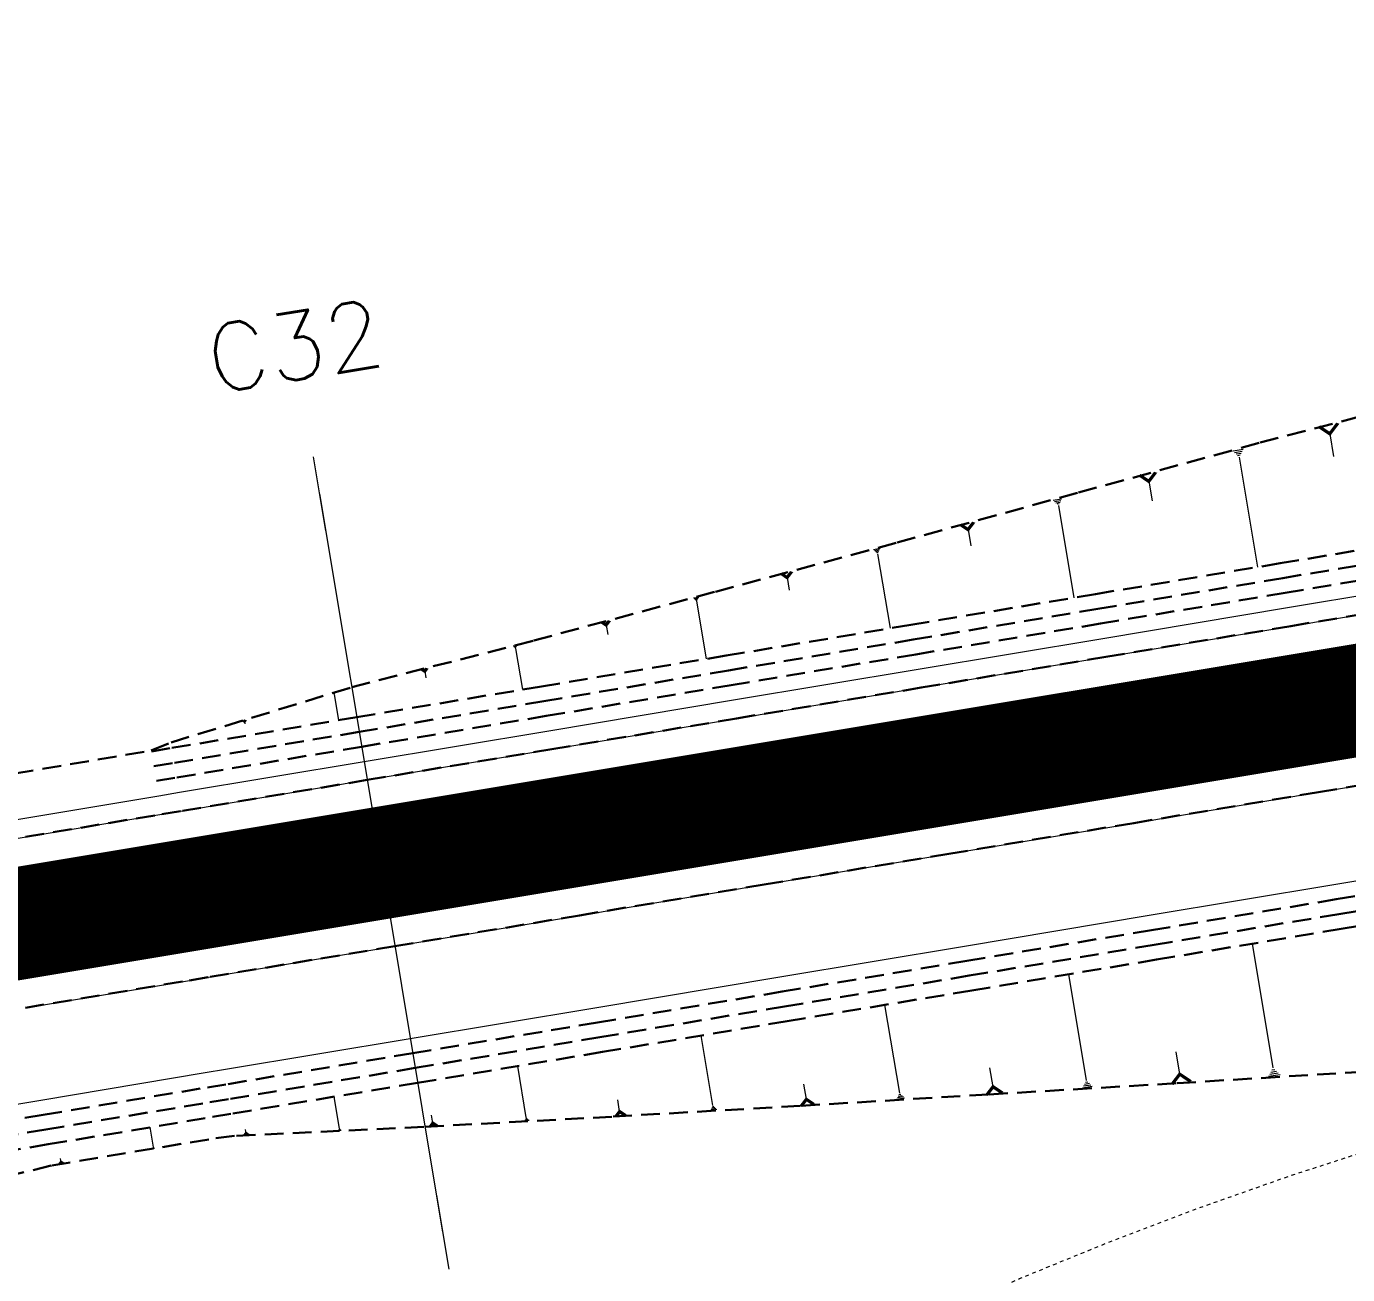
# Model space of a CAD drawing. Header units: metres. Extents: x 544752 to 548977, y 1840603 to 1844608.
# Drawn here: x 548255.74 to 548291.02, y 1841714.49 to 1841747.83 of the extents above; entities that cross this region are included whole.
import ezdxf

# ---------------------------------------------------------------- set-up
doc = ezdxf.new("R2010")
doc.units = ezdxf.units.M
doc.header["$MEASUREMENT"] = 0
for name, pattern in [('ACAD_ISO02W100', [15, 12, -3]), ('Anordnung Grundriss$0$GESTRICHELT', [0.75, 0.5, -0.25]), ('HIDDEN', [0.375, 0.25, -0.125])]:
    doc.linetypes.add(name, pattern=pattern)
doc.layers.add('C-ROAD', color=7, linetype='Continuous')
for name, color, linetype, lineweight in [('C-ROAD-CORR', 5, 'Continuous', 0), ('C-ROAD-SAMP', 150, 'HIDDEN', 0), ('C-ROAD-SAMP-TEXT', 11, 'Continuous', 0), ('C-TOPO-FEAT', 94, 'Continuous', 5), ('Đường', 5, 'ACAD_ISO02W100', 5)]:
    doc.layers.add(name, color=color, linetype=linetype, lineweight=lineweight)

# ---------------------------------------------------------------- blocks, each defined once
blk = doc.blocks.new('TB')
at = {"layer": 'Defpoints', "color": 5, "linetype": 'Anordnung Grundriss$0$GESTRICHELT', "lineweight": 5, "ltscale": 0.2}
blk.add_circle((-0.4049538253086098, -1.769394799566726e-07), 105.7280000291212, dxfattribs=at)

msp = doc.modelspace()

# ---------------------------------------------------------------- linework, layer by layer
at = {"layer": 'C-ROAD-CORR', "color": 160, "linetype": 'Continuous'}
for p, q in [((548290.5400962334, 1841736.949407408, 509.6153900310882), (548290.6414437302, 1841736.341520377, 508.9991125315221)), ((548288.2250703233, 1841736.526427479, 509.3548423720463), (548287.9569816366, 1841736.481731482, 509.3548423720463)), ((548288.1990085705, 1841736.476159032, 509.3095442005932), (548287.9979420553, 1841736.442637034, 509.3095442005932)), ((548288.1729468176, 1841736.425890584, 509.2642460291401), (548288.0389024742, 1841736.403542586, 509.2642460291401)), ((548288.1468850648, 1841736.375622137, 509.218947857687), (548288.079862893, 1841736.364448138, 509.218947857687)), ((548288.1208233119, 1841736.325353689, 509.1736496862339), (548288.6103240324, 1841733.389305457, 506.1970761225795)), ((548285.7074783978, 1841735.679846789, 508.7099821351956), (548285.7943089379, 1841735.159033145, 508.1819798679747)), ((548283.381580349, 1841735.203012126, 508.3983096404797), (548283.1566946816, 1841735.165518977, 508.3983096404797)), ((548283.3597184989, 1841735.160844538, 508.360311358452), (548283.1910542484, 1841735.132724676, 508.360311358452)), ((548283.3378566488, 1841735.11867695, 508.3223130764242), (548283.225413815, 1841735.099930375, 508.3223130764242)), ((548283.3159947987, 1841735.076509362, 508.2843147943964), (548283.2597733818, 1841735.067136074, 508.2843147943964)), ((548283.2941329485, 1841735.034341773, 508.2463165123686), (548283.7047496651, 1841732.571443488, 505.7494236328884)), ((548280.8807857742, 1841734.38884284, 507.7826571086666), (548280.9523973545, 1841733.95931323, 507.3471988393136)), ((548278.5375511516, 1841733.881950917, 507.4441653096411), (548278.3556638334, 1841733.851626493, 507.4441653096411)), ((548278.5198693075, 1841733.847845811, 507.4134323345633), (548278.383453819, 1841733.825102492, 507.4134323345633)), ((548278.5021874635, 1841733.813740705, 507.3826993594856), (548278.4112438045, 1841733.798578493, 507.3826993594856)), ((548278.4845056195, 1841733.779635599, 507.3519663844078), (548278.4390337899, 1841733.772054492, 507.3519663844078)), ((548278.4668237754, 1841733.745530493, 507.3212334093301), (548278.798930193, 1841731.753540656, 505.3017487764318)), ((548276.0507552332, 1841733.109709941, 506.8674697958972), (548276.1075367843, 1841732.76913154, 506.5221905001402)), ((548273.6891542565, 1841732.579968948, 506.5093776800464), (548273.5486065672, 1841732.556536705, 506.5093776800464)), ((548273.6754911692, 1841732.553615303, 506.4856297427539), (548273.5700804022, 1841732.53604112, 506.4856297427539)), ((548273.6618280818, 1841732.527261657, 506.4618818054615), (548273.5915542373, 1841732.515545536, 506.4618818054615)), ((548273.6481649945, 1841732.500908012, 506.438133868169), (548273.6130280723, 1841732.495049951, 506.438133868169)), ((548273.6345019073, 1841732.474554367, 506.4143859308766), (548273.8911266681, 1841730.93530704, 504.8538928675461)), ((548271.2175781421, 1841731.841811486, 505.9637683541436), (548271.2598976733, 1841731.587976957, 505.706430228809)), ((548268.8381574516, 1841731.28967256, 505.5864399279018), (548268.7379345148, 1841731.272963298, 505.5864399279018)), ((548268.8284144616, 1841731.270880079, 505.5695055475918), (548268.753247259, 1841731.258348133, 505.5695055475918)), ((548268.8186714716, 1841731.252087599, 505.5525711672818), (548268.7685600031, 1841731.243732968, 505.5525711672818)), ((548268.8089284815, 1841731.233295118, 505.5356367869718), (548268.7838727473, 1841731.229117803, 505.5356367869718)), ((548268.7991854915, 1841731.214502638, 505.5187024066619), (548268.98218165, 1841730.116883114, 504.4059327930336)), ((548266.3751477151, 1841730.608077509, 505.0949721226597), (548266.4041227135, 1841730.434284112, 504.9187799109976)), ((548263.981218596, 1841730.028292841, 504.6927885229227), (548263.9188159013, 1841730.017889006, 504.6927885229227)), ((548263.9751522319, 1841730.016591913, 504.6822445197701), (548263.9283502108, 1841730.008789036, 504.6822445197701)), ((548263.9690858676, 1841730.004890984, 504.6717005166174), (548263.9378845204, 1841729.999689066, 504.6717005166174)), ((548263.9630195035, 1841729.993190055, 504.6611565134647), (548263.9474188299, 1841729.990589096, 504.6611565134647)), ((548263.9569531394, 1841729.981489127, 504.650612510312), (548264.0708936579, 1841729.298068564, 503.957758913141)), ((548261.5622692892, 1841729.273771799, 504.1232486520818), (548261.5745980844, 1841729.199823108, 504.0482792712523)), ((548259.1834207602, 1841728.530875409, 503.5592836981275), (548259.1794303608, 1841728.530210126, 503.5592836981275)), ((548259.1830328407, 1841728.530127182, 503.5586094518662), (548259.1800400412, 1841728.52962822, 503.5586094518662)), ((548259.1826449214, 1841728.529378955, 503.557935205605), (548259.1806497215, 1841728.529046314, 503.557935205605)), ((548259.1822570019, 1841728.528630729, 503.5572609593437), (548259.181259402, 1841728.528464408, 503.5572609593437)), ((548259.1818690824, 1841728.527882502, 503.5565867130824), (548259.1891551167, 1841728.484180527, 503.5122815340687)), ((548289.026345669, 1841720.01477397, 509.3168924669745), (548288.4736493428, 1841723.329872403, 505.9560367943941)), ((548284.0415742389, 1841719.675949052, 508.3837602063963), (548283.5687253426, 1841722.512118864, 505.5084436531976)), ((548279.0566631297, 1841719.339773745, 507.4480182582997), (548278.6640952396, 1841721.694414324, 505.0608773312387)), ((548274.071535285, 1841719.00785888, 506.5080820531928), (548273.7599453577, 1841720.876789848, 504.6133548313022)), ((548286.5340332381, 1841719.843969109, 508.8516977287072), (548286.4350592134, 1841720.437619941, 508.2498529250597)), ((548269.0857339742, 1841718.689692529, 505.5546174814158), (548268.8573703988, 1841720.059427943, 504.1659760491324)), ((548281.5491085068, 1841719.508056926, 507.9156966839158), (548281.4656315349, 1841720.00875571, 507.4080869152007)), ((548288.9086401418, 1841719.787741117, 509.5214775218664), (548289.21133966, 1841719.838207465, 509.5214775218664)), ((548288.9380665236, 1841719.84449933, 509.4703312581434), (548289.1650911622, 1841719.882349091, 509.4703312581434)), ((548288.9674929053, 1841719.901257543, 509.4191849944204), (548289.1188426645, 1841719.926490718, 509.4191849944204)), ((548288.9969192871, 1841719.958015757, 509.3680387306975), (548289.0725941667, 1841719.970632344, 509.3680387306975)), ((548276.5642189389, 1841719.171467774, 506.980362275793), (548276.49621765, 1841719.579342687, 506.5668575957025)), ((548283.9408734998, 1841719.481715386, 508.5587890836207), (548284.1998423518, 1841719.524890916, 508.5587890836207)), ((548283.9660486846, 1841719.530273803, 508.5150318643146), (548284.1602753237, 1841719.56265545, 508.5150318643146)), ((548283.9912238694, 1841719.578832219, 508.4712746450085), (548284.1207082954, 1841719.600419984, 508.4712746450085)), ((548284.0163990541, 1841719.627390636, 508.4275174257024), (548284.0811412672, 1841719.638184518, 508.4275174257024)), ((548264.0988844176, 1841718.395123258, 504.5779609398107), (548263.9576032748, 1841719.242534164, 503.7188534926836)), ((548271.57883466, 1841718.844582871, 506.0354741070979), (548271.526615338, 1841719.157796809, 505.7179369782481)), ((548278.9730595156, 1841719.178517367, 507.5933304660171), (548279.1880602412, 1841719.21436249, 507.5933304660171)), ((548278.9939604191, 1841719.218831461, 507.5570024140877), (548279.1552109633, 1841719.245715304, 507.5570024140877)), ((548279.0148613226, 1841719.259145556, 507.5206743621584), (548279.1223616855, 1841719.277068118, 507.5206743621584)), ((548279.0357622262, 1841719.299459651, 507.4843463102291), (548279.0895124075, 1841719.308420931, 507.4843463102291)), ((548266.5925995588, 1841718.535509197, 505.0730653960879), (548266.5567240606, 1841718.750692114, 504.8549123778311)), ((548274.0051772237, 1841718.87986608, 506.6234196072226), (548274.1758281152, 1841718.908317158, 506.6234196072226)), ((548274.021766739, 1841718.91186428, 506.5945852187151), (548274.1497549077, 1841718.933202588, 506.5945852187151)), ((548274.0383562543, 1841718.94386248, 506.5657508302077), (548274.1236817001, 1841718.958088018, 506.5657508302077)), ((548274.0549457696, 1841718.97586068, 506.5369164417002), (548274.0976084926, 1841718.982973449, 506.5369164417002)), ((548259.1327691651, 1841717.898111664, 503.8022674227508), (548259.0451711167, 1841718.423528858, 503.2695980638802)), ((548261.6051117049, 1841718.256105154, 504.0815129387576), (548261.5865151032, 1841718.367648441, 503.9684300554808)), ((548264.0838403775, 1841718.366106002, 504.6041091236889), (548264.1225286516, 1841718.372556147, 504.6041091236889)), ((548264.0913623975, 1841718.38061463, 504.5910350317498), (548264.1107065346, 1841718.383839702, 504.5910350317498)), ((548269.0371002964, 1841718.595886887, 505.6391481222229), (548269.1621699611, 1841718.616738619, 505.6391481222229)), ((548269.0492587158, 1841718.619338298, 505.6180154620211), (548269.1430609644, 1841718.634977096, 505.6180154620211)), ((548269.0614171353, 1841718.642789708, 505.5968828018193), (548269.1239519677, 1841718.653215574, 505.5968828018193)), ((548269.0735755548, 1841718.666241119, 505.5757501416176), (548269.104842971, 1841718.671454052, 505.5757501416176)), ((548264.0687963375, 1841718.337088746, 504.630257307567), (548264.1461728857, 1841718.349989037, 504.630257307567)), ((548264.0763183575, 1841718.351597374, 504.617183215628), (548264.1343507686, 1841718.361272592, 504.617183215628)), ((548259.114113759, 1841717.862128732, 503.8346925551058), (548259.162089267, 1841717.870127253, 503.8346925551058)), ((548259.1187776105, 1841717.871124465, 503.826586272017), (548259.1547592416, 1841717.877123356, 503.826586272017)), ((548259.123441462, 1841717.880120198, 503.8184799889283), (548259.1474292161, 1841717.884119459, 503.8184799889283)), ((548259.1281053135, 1841717.889115931, 503.8103737058395), (548259.1400991906, 1841717.891115562, 503.8103737058395)), ((548256.6667577905, 1841717.487273634, 503.5754937034222), (548256.6498666714, 1841717.588587357, 503.472781579774))]:
    msp.add_line(p, q, dxfattribs=at)
at = {"layer": 'C-ROAD-CORR', "color": 5, "linetype": 'Anordnung Grundriss$0$GESTRICHELT', "lineweight": 30, "extrusion": (-0.1162844700431228, 0.6974796927759583, -0.707106781322273), "const_width": 0.1, "elevation": 1220456.094263904}
msp.add_lwpolyline([(-843701.0594074004, 1221177.14346226), (-843701.3172075415, 1221176.799728739), (-843701.5750076827, 1221177.14346226)], dxfattribs=at)
at = {"layer": 'C-ROAD-CORR', "color": 5, "linetype": 'Anordnung Grundriss$0$GESTRICHELT', "lineweight": 30, "extrusion": (-0.1162844699317273, 0.6974796930964998, -0.7071067810244148), "const_width": 0.1, "elevation": 1220456.411601202}
msp.add_lwpolyline([(-843696.1203340357, 1221176.130094741), (-843696.3412070338, 1221175.83559741), (-843696.5620800321, 1221176.130094741)], dxfattribs=at)
at = {"layer": 'C-ROAD-CORR', "color": 5, "linetype": 'Anordnung Grundriss$0$GESTRICHELT', "lineweight": 30, "extrusion": (-0.1162844698197805, 0.697479692924744, -0.707106781212242), "const_width": 0.1, "elevation": 1220456.727884325}
msp.add_lwpolyline([(-843691.1855608802, 1221175.083973672), (-843691.3677210326, 1221174.841093469), (-843691.5498811849, 1221175.083973672)], dxfattribs=at)
at = {"layer": 'C-ROAD-CORR', "color": 5, "linetype": 'Anordnung Grundriss$0$GESTRICHELT', "lineweight": 30, "extrusion": (-0.1162844700038128, 0.6974796929099129, -0.707106781196607), "const_width": 0.1, "elevation": 1220457.044379592}
msp.add_lwpolyline([(-843686.2491079497, 1221174.055846625), (-843686.3935445893, 1221173.863264439), (-843686.5379812287, 1221174.055846625)], dxfattribs=at)
at = {"layer": 'C-ROAD-CORR', "color": 5, "linetype": 'Anordnung Grundriss$0$GESTRICHELT', "lineweight": 30, "extrusion": (-0.1162844695358245, 0.6974796926971624, -0.7071067814834221), "const_width": 0.1, "elevation": 1220457.360947632}
msp.add_lwpolyline([(-843681.3089718623, 1221173.046328333), (-843681.4166211034, 1221172.902796012), (-843681.5242703443, 1221173.046328334)], dxfattribs=at)
at = {"layer": 'C-ROAD-CORR', "color": 5, "linetype": 'Anordnung Grundriss$0$GESTRICHELT', "lineweight": 30, "extrusion": (-0.1162844701941057, 0.6974796927844797, -0.7071067812890385), "const_width": 0.1, "elevation": 1220457.677674396}
msp.add_lwpolyline([(-843676.3650762343, 1221172.088460722), (-843676.4387806567, 1221171.99018816), (-843676.5124850788, 1221172.088460722)], dxfattribs=at)
at = {"layer": 'C-ROAD-CORR', "color": 5, "linetype": 'Anordnung Grundriss$0$GESTRICHELT', "lineweight": 30, "extrusion": (-0.1162844691762538, 0.6974796920935897, -0.707106782137909), "const_width": 0.1, "elevation": 1220457.993083722}
msp.add_lwpolyline([(-843671.4384653701, 1221170.97611886), (-843671.4698264323, 1221170.934304111), (-843671.5011874938, 1221170.976118861)], dxfattribs=at)
at = {"layer": 'C-ROAD-CORR', "color": 5, "linetype": 'Anordnung Grundriss$0$GESTRICHELT', "lineweight": 30, "extrusion": (-0.1162844698761101, 0.697479693006637, 0.7071067811222004), "const_width": 0.1, "elevation": 1221164.79491159}
msp.add_lwpolyline([(-843694.8039462462, -1220444.834033663), (-843694.5521835659, -1220445.169717238), (-843694.300420885, -1220444.834033663)], dxfattribs=at)
at = {"layer": 'C-ROAD-CORR', "color": 5, "linetype": 'Anordnung Grundriss$0$GESTRICHELT', "lineweight": 30, "extrusion": (-0.1162844699862565, 0.6974796930608275, 0.7071067810506341), "const_width": 0.1, "elevation": 1221164.478475684}
msp.add_lwpolyline([(-843689.7924722198, -1220445.89361633), (-843689.5801297766, -1220446.176739588), (-843689.3677873333, -1220445.89361633)], dxfattribs=at)
at = {"layer": 'C-ROAD-CORR', "color": 5, "linetype": 'Anordnung Grundriss$0$GESTRICHELT', "lineweight": 30, "extrusion": (-0.1162844698055538, 0.6974796929894217, 0.7071067811507845), "const_width": 0.1, "elevation": 1221164.16196314}
msp.add_lwpolyline([(-843684.7803258672, -1220446.952700045), (-843684.6073493026, -1220447.183335464), (-843684.434372738, -1220446.952700045)], dxfattribs=at)
at = {"layer": 'C-ROAD-CORR', "color": 5, "linetype": 'Anordnung Grundriss$0$GESTRICHELT', "lineweight": 30, "extrusion": (-0.1162844697462243, 0.697479693235938, 0.7071067809173813), "const_width": 0.1, "elevation": 1221163.84603992}
msp.add_lwpolyline([(-843679.7686729691, -1220448.025771196), (-843679.635841385, -1220448.202879976), (-843679.5030098007, -1220448.025771196)], dxfattribs=at)
at = {"layer": 'C-ROAD-CORR', "color": 5, "linetype": 'Anordnung Grundriss$0$GESTRICHELT', "lineweight": 30, "extrusion": (-0.116284470677524, 0.6974796924277117, 0.7071067815614505), "const_width": 0.1, "elevation": 1221163.527764487}
msp.add_lwpolyline([(-843674.7604900065, -1220449.126203413), (-843674.669232612, -1220449.24787994), (-843674.5779752175, -1220449.126203412)], dxfattribs=at)
at = {"layer": 'C-ROAD-CORR', "color": 5, "linetype": 'Anordnung Grundriss$0$GESTRICHELT', "lineweight": 30, "extrusion": (-0.1162844699604353, 0.6974796929019956, 0.7071067812115497), "const_width": 0.1, "elevation": 1221163.212986232}
msp.add_lwpolyline([(-843669.7490870918, -1220450.271087575), (-843669.7017824549, -1220450.334160424), (-843669.6544778182, -1220450.271087575)], dxfattribs=at)
at = {"layer": 'C-ROAD-CORR', "color": 5, "linetype": 'Anordnung Grundriss$0$GESTRICHELT', "lineweight": 30, "extrusion": (-0.1162844701124881, 0.6974796939927175, 0.7071067801106727), "const_width": 0.1, "elevation": 1221162.895110978}
msp.add_lwpolyline([(-843664.7471224733, -1220450.670814671), (-843664.704156115, -1220450.728103148), (-843664.6611897564, -1220450.67081467)], dxfattribs=at)
at = {"layer": 'C-ROAD-CORR', "color": 150, "linetype": 'Anordnung Grundriss$0$GESTRICHELT', "lineweight": 30}
msp.add_polyline3d([(548255.3432700298, 1841723.83847037, 503.1869727811091), (548259.7267873106, 1841724.56929449, 503.5895657079527), (548260.275196236, 1841724.660725741, 503.639610127313), (548265.2071224422, 1841725.482981113, 504.0896673234542), (548270.1390486484, 1841726.305236485, 504.5397245195954), (548275.0709748546, 1841727.127491857, 504.9897817157365), (548280.0029010609, 1841727.949747229, 505.4398389118777), (548284.9348272671, 1841728.7720026, 505.8898961080189), (548289.8667534733, 1841729.594257972, 506.3399533041601), (548294.7986796795, 1841730.416513344, 506.7900105003013), (548299.7306058857, 1841731.238768716, 507.2400676964425), (548304.662532092, 1841732.061024087, 507.6901248925836), (548309.5944582982, 1841732.883279459, 508.1401820887248), (548314.5263845044, 1841733.705534831, 508.590239284866), (548319.4583107106, 1841734.527790203, 509.0402964810071), (548324.3902369168, 1841735.350045575, 509.4903536771483), (548329.3221631229, 1841736.172300947, 509.9404108732895)], dxfattribs=at)
msp.add_polyline3d([(548255.3432700298, 1841723.83847037, 503.1869727811091), (548259.7267873106, 1841724.56929449, 503.5895657079527), (548260.275196236, 1841724.660725741, 503.639610127313), (548265.2071224422, 1841725.482981113, 504.0896673234542), (548270.1390486484, 1841726.305236485, 504.5397245195954), (548275.0709748546, 1841727.127491857, 504.9897817157365), (548280.0029010609, 1841727.949747229, 505.4398389118777), (548284.9348272671, 1841728.7720026, 505.8898961080189), (548289.8667534733, 1841729.594257972, 506.3399533041601), (548294.7986796795, 1841730.416513344, 506.7900105003013), (548299.7306058857, 1841731.238768716, 507.2400676964425), (548304.662532092, 1841732.061024087, 507.6901248925836), (548309.5944582982, 1841732.883279459, 508.1401820887248), (548314.5263845044, 1841733.705534831, 508.590239284866), (548319.4583107106, 1841734.527790203, 509.0402964810071), (548324.3902369168, 1841735.350045575, 509.4903536771483), (548329.3221631229, 1841736.172300947, 509.9404108732895)], dxfattribs=at)
at = {"layer": 'C-ROAD-CORR', "color": 5, "linetype": 'Anordnung Grundriss$0$GESTRICHELT', "lineweight": 30}
msp.add_polyline3d([(548255.7132849471, 1841721.619103577, 503.1194727811092), (548260.0968022279, 1841722.349927697, 503.5220657079527), (548260.6452111533, 1841722.441358949, 503.572110127313), (548265.5771373595, 1841723.26361432, 504.0221673234542), (548270.5090635658, 1841724.085869692, 504.4722245195954), (548275.440989772, 1841724.908125064, 504.9222817157365), (548280.3729159782, 1841725.730380436, 505.3723389118777), (548285.3048421844, 1841726.552635808, 505.8223961080189), (548290.2367683906, 1841727.374891179, 506.2724533041601), (548295.1686945969, 1841728.197146551, 506.7225105003013), (548300.1006208031, 1841729.019401923, 507.1725676964425), (548305.0325470093, 1841729.841657295, 507.6226248925836), (548309.9644732155, 1841730.663912666, 508.0726820887248), (548314.8963994217, 1841731.486168038, 508.522739284866), (548319.828325628, 1841732.30842341, 508.9727964810071), (548324.7602518342, 1841733.130678782, 509.4228536771483), (548329.6921780403, 1841733.952934154, 509.8729108732895)], dxfattribs=at)
at = {"layer": 'C-ROAD-CORR', "color": 160, "linetype": 'Anordnung Grundriss$0$GESTRICHELT', "lineweight": 30}
msp.add_polyline3d([(548255.7132849471, 1841721.619103577, 502.9694727811092), (548260.0968022279, 1841722.349927697, 503.3720657079527), (548260.6452111533, 1841722.441358949, 503.422110127313), (548265.5771373595, 1841723.26361432, 503.8721673234542), (548270.5090635658, 1841724.085869692, 504.3222245195954), (548275.440989772, 1841724.908125064, 504.7722817157365), (548280.3729159782, 1841725.730380436, 505.2223389118777), (548285.3048421844, 1841726.552635808, 505.6723961080189), (548290.2367683906, 1841727.374891179, 506.1224533041601), (548295.1686945969, 1841728.197146551, 506.5725105003013), (548300.1006208031, 1841729.019401923, 507.0225676964425), (548305.0325470093, 1841729.841657295, 507.4726248925836), (548309.9644732155, 1841730.663912666, 507.9226820887248), (548314.8963994217, 1841731.486168038, 508.372739284866), (548319.828325628, 1841732.30842341, 508.8227964810071), (548324.7602518342, 1841733.130678782, 509.2728536771483), (548329.6921780403, 1841733.952934154, 509.7229108732895)], dxfattribs=at)
at = {"layer": 'C-ROAD-CORR', "color": 92, "linetype": 'Anordnung Grundriss$0$GESTRICHELT', "lineweight": 30}
for points in [[(548251.2582668565, 1841717.936331005, 502.1665126399366), (548256.1901930628, 1841718.758586377, 502.6194727811092), (548260.5737103436, 1841719.489410497, 503.0220657079527), (548261.122119269, 1841719.580841749, 503.072110127313), (548266.0540454752, 1841720.403097121, 503.5221673234542), (548270.9859716814, 1841721.225352493, 503.9722245195954), (548275.9178978876, 1841722.047607864, 504.4222817157365), (548280.8498240939, 1841722.869863236, 504.8723389118777), (548285.7817503001, 1841723.692118608, 505.3223961080189), (548290.7136765063, 1841724.51437398, 505.7724533041601), (548295.6456027125, 1841725.336629352, 506.2225105003013), (548300.5775289187, 1841726.158884723, 506.6725676964425), (548305.509455125, 1841726.981140095, 507.1226248925836), (548310.4413813312, 1841727.803395467, 507.5726820887248), (548315.3733075374, 1841728.625650839, 508.022739284866), (548320.3052337436, 1841729.447906211, 508.4727964810071), (548325.2371599498, 1841730.270161582, 508.9228536771483), (548330.169086156, 1841731.092416954, 509.3729108732895)], [(548251.3240472862, 1841717.541776909, 502.1665126399366), (548256.2559734924, 1841718.364032281, 502.6194727811092), (548260.6394907732, 1841719.094856401, 503.0220657079527), (548261.1878996986, 1841719.186287652, 503.072110127313), (548266.1198259048, 1841720.008543024, 503.5221673234542), (548271.0517521111, 1841720.830798396, 503.9722245195954), (548275.9836783173, 1841721.653053768, 504.4222817157365), (548280.9156045235, 1841722.47530914, 504.8723389118777), (548285.8475307297, 1841723.297564511, 505.3223961080189), (548290.7794569359, 1841724.119819883, 505.7724533041601), (548295.7113831422, 1841724.942075255, 506.2225105003013), (548300.6433093484, 1841725.764330627, 506.6725676964425), (548305.5752355546, 1841726.586585999, 507.1226248925836), (548310.5071617608, 1841727.40884137, 507.5726820887248), (548315.439087967, 1841728.231096742, 508.022739284866), (548320.3710141733, 1841729.053352114, 508.4727964810071), (548325.3029403795, 1841729.875607486, 508.9228536771483), (548330.2348665856, 1841730.697862858, 509.3729108732895)]]:
    msp.add_polyline3d(points, dxfattribs=at)
at = {"layer": 'C-ROAD-CORR', "color": 1, "linetype": 'Anordnung Grundriss$0$GESTRICHELT', "lineweight": 30}
for points in [[(548251.3898277159, 1841717.147222812, 502.5665126399366), (548256.3217539222, 1841717.969478184, 503.0194727811091), (548260.705271203, 1841718.700302304, 503.4220657079527), (548261.2536801284, 1841718.791733556, 503.472110127313), (548266.1856063346, 1841719.613988928, 503.9221673234542), (548271.1175325408, 1841720.4362443, 504.3722245195954), (548276.049458747, 1841721.258499671, 504.8222817157365), (548280.9813849533, 1841722.080755043, 505.2723389118777), (548285.9133111595, 1841722.903010415, 505.7223961080189), (548290.8452373657, 1841723.725265787, 506.1724533041601), (548295.7771635719, 1841724.547521159, 506.6225105003012), (548300.7090897781, 1841725.36977653, 507.0725676964424), (548305.6410159844, 1841726.192031902, 507.5226248925836), (548310.5729421906, 1841727.014287274, 507.9726820887248), (548315.5048683968, 1841727.836542646, 508.4227392848659), (548320.436794603, 1841728.658798018, 508.8727964810071), (548325.3687208092, 1841729.481053389, 509.3228536771483), (548330.3006470153, 1841730.303308761, 509.7729108732894)], [(548251.5440646894, 1841716.222102226, 503.5044023683174), (548256.4159600143, 1841717.404425634, 503.5923245698594), (548260.7995696698, 1841718.134695687, 503.9954792117049), (548261.3523730669, 1841718.199768691, 504.0722456928943), (548266.3815880154, 1841718.438481634, 505.1138997673096), (548271.4053653154, 1841718.709809846, 506.1224883935086), (548276.42588506, 1841719.000677028, 507.1112683601266), (548281.4446035678, 1841719.302348112, 508.0890953015657), (548286.4634702534, 1841719.603130419, 509.067823287889), (548291.4812941082, 1841719.910167675, 510.0402099904541), (548296.4996043899, 1841720.214287319, 511.0155545757132), (548301.4986292606, 1841720.63408176, 511.8736277411398), (548306.51239323, 1841720.965470398, 512.8213269469032), (548311.5281164458, 1841721.285107384, 513.7809400090315), (548316.543142833, 1841721.608923981, 514.7363157707767), (548321.4798060827, 1841722.402766344, 515.2151781509859), (548326.3693632019, 1841723.479153482, 515.4075958812024), (548331.2670950656, 1841724.506508121, 515.6497228910996)]]:
    msp.add_polyline3d(points, dxfattribs=at)
at = {"layer": 'C-ROAD-CORR', "color": 11, "linetype": 'Anordnung Grundriss$0$GESTRICHELT', "lineweight": 30}
msp.add_polyline3d([(548251.5440646894, 1841716.222102226, 503.5044023683174), (548256.4159600143, 1841717.404425634, 503.5923245698594), (548260.7995696698, 1841718.134695687, 503.9954792117049), (548261.3523730669, 1841718.199768691, 504.0722456928943), (548266.3815880154, 1841718.438481634, 505.1138997673096), (548271.4053653154, 1841718.709809846, 506.1224883935086), (548276.42588506, 1841719.000677028, 507.1112683601266), (548281.4446035678, 1841719.302348112, 508.0890953015657), (548286.4634702534, 1841719.603130419, 509.067823287889), (548291.4812941082, 1841719.910167675, 510.0402099904541), (548296.4996043899, 1841720.214287319, 511.0155545757132), (548301.4986292606, 1841720.63408176, 511.8736277411398), (548306.51239323, 1841720.965470398, 512.8213269469032), (548311.5281164458, 1841721.285107384, 513.7809400090315), (548316.543142833, 1841721.608923981, 514.7363157707767), (548321.4798060827, 1841722.402766344, 515.2151781509859), (548326.3693632019, 1841723.479153482, 515.4075958812024), (548331.2670950656, 1841724.506508121, 515.6497228910996)], dxfattribs=at)
at = {"layer": 'C-ROAD-SAMP', "color": 1, "linetype": 'Continuous', "lineweight": 13}
msp.add_lwpolyline([(548263.5626116985, 1841735.346833526), (548265.2071224421, 1841725.482981113), (548266.8516331856, 1841715.619128701)], dxfattribs=at)
at = {"layer": 'C-ROAD-SAMP-TEXT', "color": 4, "linetype": 'Continuous', "lineweight": 9}
msp.add_line((548263.3981606242, 1841736.333218767), (548263.727062773, 1841734.360448285), dxfattribs=at)
at = {"layer": 'C-ROAD-SAMP-TEXT', "color": 1, "linetype": 'Continuous', "lineweight": -3}
msp.add_line((548265.3715735164, 1841724.496595872), (548265.0426713676, 1841726.469366355), dxfattribs=at)
at = {"layer": 'C-ROAD-SAMP-TEXT', "color": 4, "linetype": 'Continuous', "lineweight": 5}
msp.add_line((548266.6871821113, 1841716.605513942), (548267.0160842601, 1841714.63274346), dxfattribs=at)
at = {"layer": 'C-TOPO-FEAT', "color": 94, "linetype": 'Continuous', "lineweight": 0, "ltscale": 2}
for points in [[(548255.3432700298, 1841723.83847037, 503.0369727811092), (548259.7267873106, 1841724.56929449, 503.4395657079527), (548260.275196236, 1841724.660725741, 503.489610127313), (548265.2071224422, 1841725.482981113, 503.9396673234542), (548270.1390486484, 1841726.305236485, 504.3897245195954), (548275.0709748546, 1841727.127491857, 504.8397817157365), (548280.0029010609, 1841727.949747229, 505.2898389118777), (548284.9348272671, 1841728.7720026, 505.7398961080189), (548289.8667534733, 1841729.594257972, 506.1899533041601), (548294.7986796795, 1841730.416513344, 506.6400105003013), (548299.7306058857, 1841731.238768716, 507.0900676964425), (548304.662532092, 1841732.061024087, 507.5401248925836), (548309.5944582982, 1841732.883279459, 507.9901820887248), (548314.5263845044, 1841733.705534831, 508.440239284866), (548319.4583107106, 1841734.527790203, 508.8902964810071), (548324.3902369168, 1841735.350045575, 509.3403536771483), (548329.3221631229, 1841736.172300947, 509.7904108732895)], [(548255.3432700298, 1841723.83847037, 503.0369727811092), (548259.7267873106, 1841724.56929449, 503.4395657079527), (548260.275196236, 1841724.660725741, 503.489610127313), (548265.2071224422, 1841725.482981113, 503.9396673234542), (548270.1390486484, 1841726.305236485, 504.3897245195954), (548275.0709748546, 1841727.127491857, 504.8397817157365), (548280.0029010609, 1841727.949747229, 505.2898389118777), (548284.9348272671, 1841728.7720026, 505.7398961080189), (548289.8667534733, 1841729.594257972, 506.1899533041601), (548294.7986796795, 1841730.416513344, 506.6400105003013), (548299.7306058857, 1841731.238768716, 507.0900676964425), (548304.662532092, 1841732.061024087, 507.5401248925836), (548309.5944582982, 1841732.883279459, 507.9901820887248), (548314.5263845044, 1841733.705534831, 508.440239284866), (548319.4583107106, 1841734.527790203, 508.8902964810071), (548324.3902369168, 1841735.350045575, 509.3403536771483), (548329.3221631229, 1841736.172300947, 509.7904108732895)], [(548255.3432700298, 1841723.83847037, 502.7369727811092), (548259.7267873106, 1841724.56929449, 503.1395657079527), (548260.275196236, 1841724.660725741, 503.189610127313), (548265.2071224422, 1841725.482981113, 503.6396673234542), (548270.1390486484, 1841726.305236485, 504.0897245195954), (548275.0709748546, 1841727.127491857, 504.5397817157365), (548280.0029010609, 1841727.949747229, 504.9898389118777), (548284.9348272671, 1841728.7720026, 505.4398961080189), (548289.8667534733, 1841729.594257972, 505.8899533041601), (548294.7986796795, 1841730.416513344, 506.3400105003013), (548299.7306058857, 1841731.238768716, 506.7900676964425), (548304.662532092, 1841732.061024087, 507.2401248925836), (548309.5944582982, 1841732.883279459, 507.6901820887248), (548314.5263845044, 1841733.705534831, 508.140239284866), (548319.4583107106, 1841734.527790203, 508.5902964810071), (548324.3902369168, 1841735.350045575, 509.0403536771483), (548329.3221631229, 1841736.172300947, 509.4904108732895)], [(548255.3432700298, 1841723.83847037, 502.7369727811092), (548259.7267873106, 1841724.56929449, 503.1395657079527), (548260.275196236, 1841724.660725741, 503.189610127313), (548265.2071224422, 1841725.482981113, 503.6396673234542), (548270.1390486484, 1841726.305236485, 504.0897245195954), (548275.0709748546, 1841727.127491857, 504.5397817157365), (548280.0029010609, 1841727.949747229, 504.9898389118777), (548284.9348272671, 1841728.7720026, 505.4398961080189), (548289.8667534733, 1841729.594257972, 505.8899533041601), (548294.7986796795, 1841730.416513344, 506.3400105003013), (548299.7306058857, 1841731.238768716, 506.7900676964425), (548304.662532092, 1841732.061024087, 507.2401248925836), (548309.5944582982, 1841732.883279459, 507.6901820887248), (548314.5263845044, 1841733.705534831, 508.140239284866), (548319.4583107106, 1841734.527790203, 508.5902964810071), (548324.3902369168, 1841735.350045575, 509.0403536771483), (548329.3221631229, 1841736.172300947, 509.4904108732895)], [(548255.7132849471, 1841721.619103577, 502.6694727811092), (548260.0968022279, 1841722.349927697, 503.0720657079527), (548260.6452111533, 1841722.441358949, 503.122110127313), (548265.5771373595, 1841723.26361432, 503.5721673234542), (548270.5090635658, 1841724.085869692, 504.0222245195954), (548275.440989772, 1841724.908125064, 504.4722817157365), (548280.3729159782, 1841725.730380436, 504.9223389118777), (548285.3048421844, 1841726.552635808, 505.3723961080189), (548290.2367683906, 1841727.374891179, 505.8224533041601), (548295.1686945969, 1841728.197146551, 506.2725105003013), (548300.1006208031, 1841729.019401923, 506.7225676964425), (548305.0325470093, 1841729.841657295, 507.1726248925836), (548309.9644732155, 1841730.663912666, 507.6226820887248), (548314.8963994217, 1841731.486168038, 508.072739284866), (548319.828325628, 1841732.30842341, 508.5227964810071), (548324.7602518342, 1841733.130678782, 508.9728536771483), (548329.6921780403, 1841733.952934154, 509.4229108732895)], [(548251.1924864268, 1841718.330885102, 502.5665126399366), (548256.124412633, 1841719.153140474, 503.0194727811091), (548260.5079299138, 1841719.883964594, 503.4220657079527), (548261.0563388392, 1841719.975395845, 503.472110127313), (548265.9882650455, 1841720.797651217, 503.9221673234542), (548270.9201912517, 1841721.619906589, 504.3722245195954), (548275.8521174579, 1841722.442161961, 504.8222817157365), (548280.7840436641, 1841723.264417333, 505.2723389118777), (548285.7159698703, 1841724.086672704, 505.7223961080189), (548290.6478960766, 1841724.908928076, 506.1724533041601), (548295.5798222828, 1841725.731183448, 506.6225105003012), (548300.511748489, 1841726.55343882, 507.0725676964424), (548305.4436746952, 1841727.375694192, 507.5226248925836), (548310.3756009014, 1841728.197949563, 507.9726820887248), (548315.3075271077, 1841729.020204935, 508.4227392848659), (548320.2394533139, 1841729.842460307, 508.8727964810071), (548325.1713795201, 1841730.664715679, 509.3228536771483), (548330.1033057262, 1841731.486971051, 509.7729108732894)]]:
    msp.add_polyline3d(points, dxfattribs=at)

# ---------------------------------------------------------------- block references
at = {"layer": 'Đường', "rotation": 266.3846004701915}
msp.add_blockref('TB', (548323.3810620467, 1841616.557661401), dxfattribs=at)

# ---------------------------------------------------------------- texts
at = {"layer": 'C-ROAD-SAMP-TEXT', "color": 1, "linetype": 'Continuous', "lineweight": 13, "insert": (548262.9048074011, 1841739.292374491), "char_height": 1.8, "width": 4.761428571428572, "attachment_point": 5, "rotation": 9.46534775513539, "bg_fill": 3, "box_fill_scale": 1.416666666666667, "bg_fill_color": 256, "bg_fill_true_color": 13158600, "bg_fill_transparency": 0}
msp.add_mtext('{\\Fsimplex.shx|c0;C32}', dxfattribs=at)

# ---------------------------------------------------------------- next in the draw order: linework, layer by layer
at = {"layer": 'C-ROAD', "color": 1, "linetype": 'ACAD_ISO02W100', "lineweight": 60, "ltscale": 0.1, "const_width": 3, "flags": 128}
msp.add_lwpolyline([(548180.3945752206, 1841711.342953539), (548341.4083877621, 1841738.187327676)], dxfattribs=at)
at = {"layer": 'C-ROAD-CORR', "color": 1, "linetype": 'Anordnung Grundriss$0$GESTRICHELT', "lineweight": 30}
for points in [[(548259.0772055668, 1841728.465516193, 503.5020657079527), (548259.6256144922, 1841728.556947444, 503.552110127313), (548264.5575406984, 1841729.379202816, 504.0021673234542), (548269.4894669047, 1841730.201458188, 504.4522245195954), (548274.4213931109, 1841731.02371356, 504.9022817157365), (548279.3533193171, 1841731.845968931, 505.3523389118777), (548284.2852455233, 1841732.668224303, 505.8023961080189), (548289.2171717295, 1841733.490479675, 506.2524533041601), (548294.1490979358, 1841734.312735047, 506.7025105003013), (548299.081024142, 1841735.134990419, 507.1525676964425), (548304.0129503482, 1841735.95724579, 507.6026248925836), (548308.9448765544, 1841736.779501162, 508.0526820887248), (548313.8768027606, 1841737.601756534, 508.502739284866), (548318.8087289669, 1841738.424011906, 508.9527964810071), (548323.7406551731, 1841739.246267278, 509.4028536771483), (548328.6725813792, 1841740.06852265, 509.8529108732895), (548333.6045075854, 1841740.890778021, 510.3029680694307), (548338.5364337916, 1841741.713033393, 510.7530252655719), (548340.7588060184, 1841742.083549379, 510.9558252612163), (548343.2114283274, 1841742.571347871, 511.203082461713), (548347.5790300944, 1841743.84670862, 511.6531396578542), (548351.7744253125, 1841745.607716626, 512.1031968539953), (548355.7438082576, 1841747.831787054, 512.5532540501365)], [(548259.0736900485, 1841728.486602436, 503.5234429974977), (548259.6009124307, 1841728.705111566, 503.702319310933), (548264.4242118011, 1841730.178915783, 504.8129184712176), (548269.2852555764, 1841731.426327294, 505.6940001002296), (548274.1365748576, 1841732.732066774, 506.634214780738), (548278.9867534395, 1841734.044648223, 507.5813658674721), (548283.8333398844, 1841735.378775477, 508.550360149524), (548288.6799233693, 1841736.712920486, 509.51937243123), (548293.5370656017, 1841737.983733634, 510.4241787019089), (548298.5004008667, 1841738.617596, 510.6832425645873), (548303.4735633474, 1841739.192514268, 510.8825487424544), (548308.4591667504, 1841739.692811301, 511.0062037116833), (548313.4463074744, 1841740.183887411, 511.120510484745), (548318.4215634586, 1841740.746248746, 511.3070864102979), (548323.3913917787, 1841741.341165465, 511.5266670714585), (548328.3523109003, 1841741.989519972, 511.8004231052018), (548333.3127697415, 1841742.640635264, 512.0769780294345), (548338.2726740283, 1841743.295076799, 512.3569051089424), (548340.5090463695, 1841743.581619444, 512.4745727060246), (548342.8983471326, 1841743.924001502, 512.5914958297267), (548347.2275675719, 1841744.837883527, 512.704782944545), (548351.5367734265, 1841746.094626724, 512.6450085023772)]]:
    msp.add_polyline3d(points, dxfattribs=at)
at = {"layer": 'C-ROAD-CORR', "color": 92, "linetype": 'Anordnung Grundriss$0$GESTRICHELT', "lineweight": 30}
for points in [[(548259.1429859966, 1841728.070962096, 503.1020657079527), (548259.691394922, 1841728.162393348, 503.152110127313), (548264.6233211282, 1841728.98464872, 503.6021673234542), (548269.5552473344, 1841729.806904091, 504.0522245195954), (548274.4871735406, 1841730.629159463, 504.5022817157365), (548279.4190997469, 1841731.451414835, 504.9523389118777), (548284.3510259531, 1841732.273670207, 505.4023961080189), (548289.2829521593, 1841733.095925579, 505.8524533041601), (548294.2148783655, 1841733.91818095, 506.3025105003013), (548299.1468045717, 1841734.740436322, 506.7525676964424), (548304.078730778, 1841735.562691694, 507.2026248925836), (548309.0106569842, 1841736.384947066, 507.6526820887248), (548313.9425831904, 1841737.207202438, 508.1027392848659), (548318.8745093966, 1841738.029457809, 508.5527964810071), (548323.8064356028, 1841738.851713181, 509.0028536771483), (548328.7383618089, 1841739.673968553, 509.4529108732895), (548333.6702880152, 1841740.496223925, 509.9029680694306), (548338.6022142214, 1841741.318479297, 510.3530252655718), (548340.8245864481, 1841741.688995283, 510.5558252612162), (548343.3016265931, 1841742.181650202, 510.803082461713), (548347.7127113633, 1841743.469708198, 511.2531396578541), (548351.9498751293, 1841745.248248461, 511.7031968539953), (548355.9587764876, 1841747.494461306, 512.1532540501365)], [(548259.2087664263, 1841727.676408, 503.1020657079527), (548259.7571753517, 1841727.767839251, 503.152110127313), (548264.689101558, 1841728.590094623, 503.6021673234542), (548269.6210277642, 1841729.412349995, 504.0522245195954), (548274.5529539704, 1841730.234605367, 504.5022817157365), (548279.4848801766, 1841731.056860738, 504.9523389118777), (548284.4168063828, 1841731.87911611, 505.4023961080189), (548289.348732589, 1841732.701371482, 505.8524533041601), (548294.2806587953, 1841733.523626854, 506.3025105003013), (548299.2125850015, 1841734.345882226, 506.7525676964424), (548304.1445112077, 1841735.168137597, 507.2026248925836), (548309.0764374139, 1841735.990392969, 507.6526820887248), (548314.0083636201, 1841736.812648341, 508.1027392848659), (548318.9402898264, 1841737.634903713, 508.5527964810071), (548323.8722160326, 1841738.457159085, 509.0028536771483), (548328.8041422387, 1841739.279414457, 509.4529108732895), (548333.7360684449, 1841740.101669828, 509.9029680694306), (548338.6679946511, 1841740.9239252, 510.3530252655718), (548340.8903668779, 1841741.294441186, 510.5558252612162), (548343.3918248588, 1841741.791952534, 510.803082461713), (548347.8463926322, 1841743.092707775, 511.2531396578541), (548352.1253249461, 1841744.888780296, 511.7031968539953), (548356.1737447176, 1841747.157135558, 512.1532540501365)]]:
    msp.add_polyline3d(points, dxfattribs=at)
at = {"layer": 'C-ROAD-CORR', "color": 11, "linetype": 'Anordnung Grundriss$0$GESTRICHELT', "lineweight": 30}
msp.add_polyline3d([(548254.6909379003, 1841727.751189014, 502.2883230184723), (548259.0736900485, 1841728.486602436, 503.5234429974977), (548259.6009124307, 1841728.705111566, 503.702319310933), (548264.4242118011, 1841730.178915783, 504.8129184712176), (548269.2852555764, 1841731.426327294, 505.6940001002296), (548274.1365748576, 1841732.732066774, 506.634214780738), (548278.9867534395, 1841734.044648223, 507.5813658674721), (548283.8333398844, 1841735.378775477, 508.550360149524), (548288.6799233693, 1841736.712920486, 509.51937243123), (548293.5370656017, 1841737.983733634, 510.4241787019089), (548298.5004008667, 1841738.617596, 510.6832425645873), (548303.4735633474, 1841739.192514268, 510.8825487424544), (548308.4591667504, 1841739.692811301, 511.0062037116833), (548313.4463074744, 1841740.183887411, 511.120510484745), (548318.4215634586, 1841740.746248746, 511.3070864102979), (548323.3913917787, 1841741.341165465, 511.5266670714585), (548328.3523109003, 1841741.989519972, 511.8004231052018)], dxfattribs=at)
at = {"layer": 'C-ROAD-CORR', "color": 5, "linetype": 'Anordnung Grundriss$0$GESTRICHELT', "lineweight": 30}
msp.add_polyline3d([(548254.9732551124, 1841726.057837162, 503.1194727811092), (548259.3567723932, 1841726.788661283, 503.5220657079527), (548259.9051813186, 1841726.880092534, 503.572110127313), (548264.8371075249, 1841727.702347906, 504.0221673234542), (548269.7690337311, 1841728.524603278, 504.4722245195954), (548274.7009599373, 1841729.34685865, 504.9222817157365), (548279.6328861435, 1841730.169114021, 505.3723389118777), (548284.5648123497, 1841730.991369393, 505.8223961080189), (548289.496738556, 1841731.813624765, 506.2724533041601), (548294.4286647622, 1841732.635880137, 506.7225105003013), (548299.3605909684, 1841733.458135509, 507.1725676964425), (548304.2925171746, 1841734.28039088, 507.6226248925836), (548309.2244433808, 1841735.102646252, 508.0726820887248), (548314.156369587, 1841735.924901624, 508.522739284866), (548319.0882957933, 1841736.747156996, 508.9727964810071), (548324.0202219995, 1841737.569412368, 509.4228536771483), (548328.9521482056, 1841738.391667739, 509.8729108732895)], dxfattribs=at)
at = {"layer": 'C-ROAD-CORR', "color": 160, "linetype": 'Anordnung Grundriss$0$GESTRICHELT', "lineweight": 30}
msp.add_polyline3d([(548254.9732551124, 1841726.057837162, 502.9694727811092), (548259.3567723932, 1841726.788661283, 503.3720657079527), (548259.9051813186, 1841726.880092534, 503.422110127313), (548264.8371075249, 1841727.702347906, 503.8721673234542), (548269.7690337311, 1841728.524603278, 504.3222245195954), (548274.7009599373, 1841729.34685865, 504.7722817157365), (548279.6328861435, 1841730.169114021, 505.2223389118777), (548284.5648123497, 1841730.991369393, 505.6723961080189), (548289.496738556, 1841731.813624765, 506.1224533041601), (548294.4286647622, 1841732.635880137, 506.5725105003013), (548299.3605909684, 1841733.458135509, 507.0225676964425), (548304.2925171746, 1841734.28039088, 507.4726248925836), (548309.2244433808, 1841735.102646252, 507.9226820887248), (548314.156369587, 1841735.924901624, 508.372739284866), (548319.0882957933, 1841736.747156996, 508.8227964810071), (548324.0202219995, 1841737.569412368, 509.2728536771483), (548328.9521482056, 1841738.391667739, 509.7229108732895)], dxfattribs=at)
at = {"layer": 'C-TOPO-FEAT', "color": 94, "linetype": 'Continuous', "lineweight": 0, "ltscale": 2}
for points in [[(548254.8910295753, 1841726.551029783, 503.0994727811092), (548259.2745468561, 1841727.281853903, 503.5020657079527), (548259.8229557815, 1841727.373285155, 503.552110127313), (548264.7548819877, 1841728.195540527, 504.0021673234542), (548269.6868081939, 1841729.017795898, 504.4522245195954), (548274.6187344001, 1841729.84005127, 504.9022817157365), (548279.5506606064, 1841730.662306642, 505.3523389118777), (548284.4825868126, 1841731.484562014, 505.8023961080189), (548289.4145130188, 1841732.306817386, 506.2524533041601), (548294.346439225, 1841733.129072757, 506.7025105003013), (548299.2783654312, 1841733.951328129, 507.1525676964425), (548304.2102916375, 1841734.773583501, 507.6026248925836), (548309.1422178437, 1841735.595838873, 508.0526820887248), (548314.0741440499, 1841736.418094245, 508.502739284866), (548319.0060702561, 1841737.240349616, 508.9527964810071), (548323.9379964623, 1841738.062604988, 509.4028536771483), (548328.8699226684, 1841738.88486036, 509.8529108732895)], [(548254.9732551124, 1841726.057837162, 502.6694727811092), (548259.3567723932, 1841726.788661283, 503.0720657079527), (548259.9051813186, 1841726.880092534, 503.122110127313), (548264.8371075249, 1841727.702347906, 503.5721673234542), (548269.7690337311, 1841728.524603278, 504.0222245195954), (548274.7009599373, 1841729.34685865, 504.4722817157365), (548279.6328861435, 1841730.169114021, 504.9223389118777), (548284.5648123497, 1841730.991369393, 505.3723961080189), (548289.496738556, 1841731.813624765, 505.8224533041601), (548294.4286647622, 1841732.635880137, 506.2725105003013), (548299.3605909684, 1841733.458135509, 506.7225676964425), (548304.2925171746, 1841734.28039088, 507.1726248925836), (548309.2244433808, 1841735.102646252, 507.6226820887248), (548314.156369587, 1841735.924901624, 508.072739284866), (548319.0882957933, 1841736.747156996, 508.5227964810071), (548324.0202219995, 1841737.569412368, 508.9728536771483), (548328.9521482056, 1841738.391667739, 509.4229108732895)]]:
    msp.add_polyline3d(points, dxfattribs=at)

doc.saveas('drawing.dxf')
